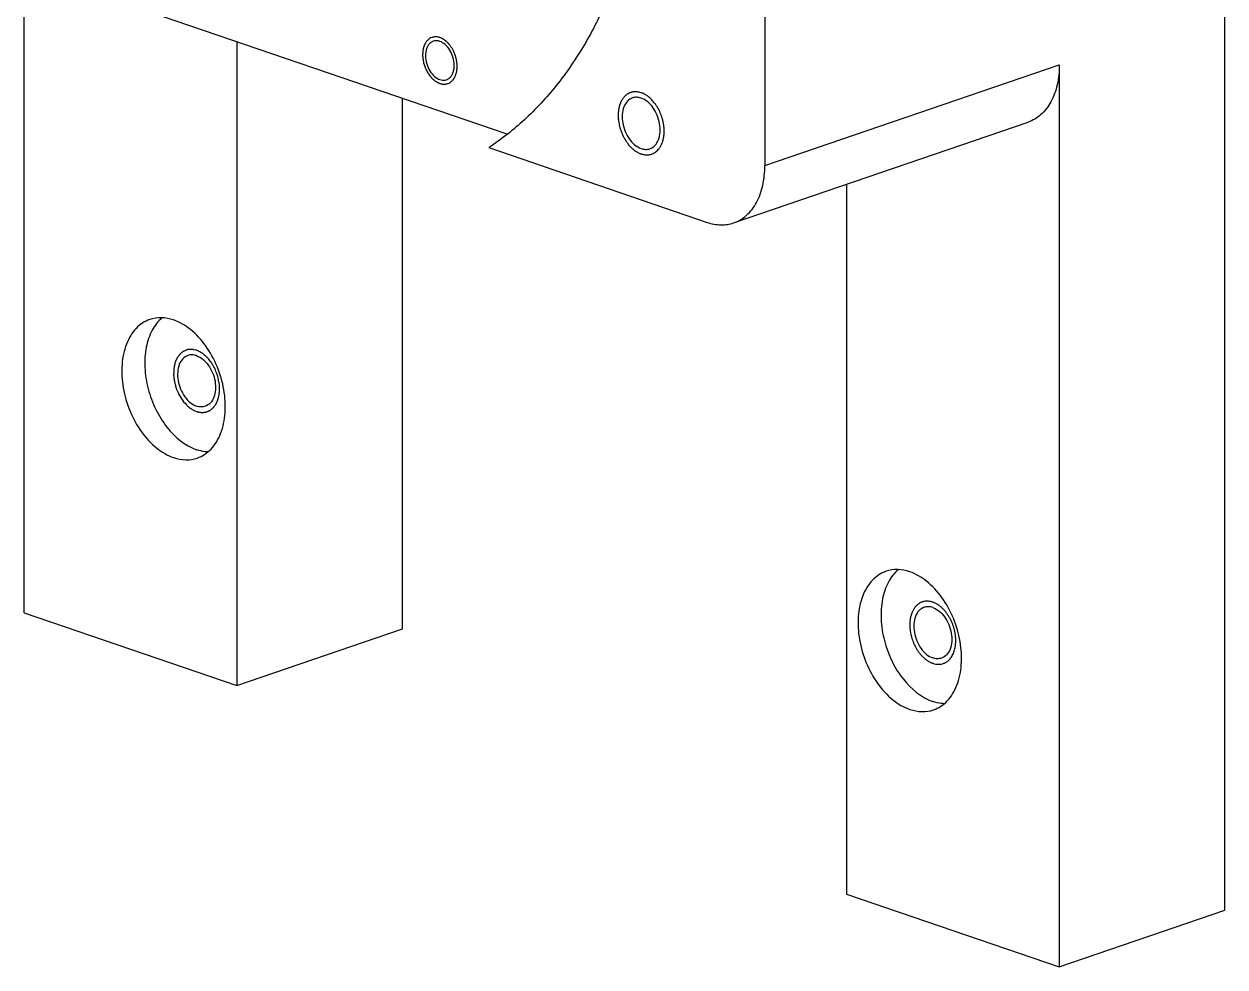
# Model space of a CAD drawing. Header units: millimetres. Extents: x 0 to 594, y 0 to 420.
# Drawn here: x 200.4 to 274.2, y 284.9 to 342.9 of the extents above; entities that cross this region are included whole.
import ezdxf

# ---------------------------------------------------------------- set-up
doc = ezdxf.new("R2010")
doc.units = ezdxf.units.MM
doc.header["$LTSCALE"] = 32.67
doc.layers.get('0').update_dxf_attribs({"linetype": 'CONTINUOUS'})
doc.layers.add('_AXIS', color=7, linetype='CONTINUOUS')
doc.layers.add('_ROUND', color=7, linetype='CONTINUOUS')

msp = doc.modelspace()

# ---------------------------------------------------------------- linework, layer by layer
at = {"color": 7, "linetype": 'CONTINUOUS'}
for p, q in [((274.2295, 288.4005), (274.2295, 353.7091)), ((213.489, 341.78), (213.489, 302.2098)), ((223.6713, 305.6924), (223.6713, 338.2974)), ((250.9657, 333.0197), (250.9657, 289.3921)), ((200.4075, 306.684), (213.489, 302.2098)), ((213.489, 302.2098), (223.6713, 305.6924)), ((250.9657, 289.3921), (264.0471, 284.9179)), ((264.0471, 284.9179), (274.2295, 288.4005))]:
    msp.add_line(p, q, dxfattribs=at)
at = {"layer": '_AXIS', "color": 7, "linetype": 'CONTINUOUS'}
msp.add_line((230.115, 336.0936), (201.0439, 346.0365), dxfattribs=at)
at = {"layer": '_AXIS', "color": 2, "linetype": 'CONTINUOUS'}
for p, q in [((225.0875, 341.7143), (225.0775, 341.6975)), ((226.8762, 339.5882), (226.8821, 339.5994)), ((226.8821, 339.5994), (226.888, 339.6107)), ((226.888, 339.6107), (226.8993, 339.6336)), ((225.877, 339.257), (225.8867, 339.2527)), ((226.8383, 339.524), (226.8438, 339.5327)), ((237.4197, 338.5071), (237.4024, 338.4929)), ((238.4339, 338.6131), (238.403, 338.6259)), ((237.3438, 335.7815), (237.3543, 335.764)), ((238.2537, 334.9236), (238.2846, 334.9109)), ((211.7936, 319.1034), (211.7998, 319.1068)), ((255.2155, 307.0743), (255.2089, 307.0666)), ((257.3291, 303.8535), (257.3407, 303.8673))]:
    msp.add_line(p, q, dxfattribs=at)
at = {"layer": '_AXIS', "color": 7, "linetype": 'CONTINUOUS'}
for points, knots in [([(228.9746, 387.8972), (230.5398, 385.8019), (233.3467, 381.2662), (236.4543, 373.8712), (238.4039, 366.0998), (239.0919, 358.352), (238.4807, 351.0246), (236.8615, 345.4394), (234.9172, 341.5781), (233.2096, 339.0811), (231.2413, 336.952), (229.7495, 335.7817), (228.9746, 335.2744)], [0, 0, 0, 0, 0.1358803, 0.2756598, 0.4152278, 0.5505003, 0.6779599, 0.7952393, 0.8499066, 0.9020142, 0.9518815, 1, 1, 1, 1]), ([(225.5647, 341.8122), (225.5114, 341.794), (225.4076, 341.7393), (225.2788, 341.6118), (225.1799, 341.4452), (225.0887, 341.1715), (225.0706, 340.7753), (225.1451, 340.4597), (225.204, 340.3041)], [0, 0, 0, 0, 0.0990222, 0.2028309, 0.3148909, 0.4368089, 0.7072922, 1, 1, 1, 1]), ([(226.7349, 340.9551), (226.68, 341.1003), (226.5399, 341.3669), (226.2495, 341.6776), (225.9549, 341.8276), (225.7227, 341.8495), (225.6147, 341.8294), (225.5647, 341.8122)], [0, 0, 0, 0, 0.2939785, 0.563021, 0.7952286, 0.8997683, 1, 1, 1, 1]), ([(226.3742, 339.447), (226.4274, 339.4652), (226.5313, 339.5199), (226.66, 339.6474), (226.759, 339.814), (226.8501, 340.0877), (226.8683, 340.4839), (226.7938, 340.7995), (226.7349, 340.9551)], [0, 0, 0, 0, 0.0990222, 0.2028309, 0.3148909, 0.4368089, 0.7072922, 1, 1, 1, 1]), ([(225.204, 340.3041), (225.2589, 340.1589), (225.399, 339.8923), (225.6893, 339.5816), (225.9839, 339.4316), (226.2161, 339.4097), (226.3241, 339.4298), (226.3742, 339.447)], [0, 0, 0, 0, 0.2939785, 0.563021, 0.7952286, 0.8997683, 1, 1, 1, 1]), ([(237.8101, 338.3297), (237.6934, 338.2899), (237.4668, 338.137), (237.2524, 337.7655), (237.1598, 337.2983), (237.1913, 336.7803), (237.3434, 336.261), (237.6629, 335.6735), (238.0521, 335.3177), (238.3438, 335.2179)], [0, 0, 0, 0, 0.097669, 0.2067453, 0.3316673, 0.4697835, 0.6140872, 0.7558611, 1, 1, 1, 1]), ([(238.3438, 338.3189), (238.2558, 338.349), (238.0756, 338.3848), (237.8928, 338.3579), (237.8101, 338.3297)], [0, 0, 0, 0, 0.5156476, 1, 1, 1, 1]), ([(238.8775, 335.2071), (238.9942, 335.2469), (239.2208, 335.3998), (239.4352, 335.7713), (239.5278, 336.2385), (239.4963, 336.7565), (239.3442, 337.2758), (239.0247, 337.8633), (238.6355, 338.2191), (238.3438, 338.3189)], [0, 0, 0, 0, 0.097669, 0.2067453, 0.3316673, 0.4697835, 0.6140872, 0.7558611, 1, 1, 1, 1]), ([(238.3438, 335.2179), (238.4318, 335.1878), (238.612, 335.152), (238.7948, 335.1788), (238.8775, 335.2071)], [0, 0, 0, 0, 0.5156476, 1, 1, 1, 1]), ([(208.9013, 324.8226), (208.6503, 324.6122), (208.2148, 324.0407), (207.866, 322.97), (207.7931, 321.734), (207.9989, 320.4343), (208.3885, 319.3811), (208.8213, 318.6022), (209.5045, 317.6298), (210.2998, 316.9538), (211.0141, 316.7095)], [0, 0, 0, 0, 0.1024158, 0.2183605, 0.3476576, 0.4860547, 0.6270862, 0.6964625, 0.7639056, 1, 1, 1, 1]), ([(209.5999, 324.6831), (209.3596, 324.7652), (208.8679, 324.8629), (208.3689, 324.7894), (208.1433, 324.7121)], [0, 0, 0, 0, 0.5157336, 1, 1, 1, 1]), ([(208.1433, 324.7121), (207.9856, 324.6582), (207.6778, 324.5069), (207.2766, 324.1673), (206.9429, 323.7255), (206.5879, 322.9955), (206.3704, 321.8977), (206.4577, 320.4857), (206.8695, 319.0722), (207.5656, 317.8011), (208.4748, 316.8007), (209.2227, 316.3548), (209.5999, 316.2258)], [0, 0, 0, 0, 0.0481919, 0.0979965, 0.150715, 0.2071565, 0.3315811, 0.4691416, 0.6128564, 0.7540463, 0.8847027, 1, 1, 1, 1]), ([(211.0566, 316.1967), (211.2142, 316.2507), (211.5221, 316.402), (211.9232, 316.7416), (212.2569, 317.1834), (212.6119, 317.9134), (212.8295, 319.0112), (212.7422, 320.4231), (212.3303, 321.8367), (211.6342, 323.1078), (210.725, 324.1082), (209.9771, 324.5541), (209.5999, 324.6831)], [0, 0, 0, 0, 0.0481919, 0.0979965, 0.150715, 0.2071565, 0.3315811, 0.4691416, 0.6128564, 0.7540463, 0.8847027, 1, 1, 1, 1]), ([(210.4805, 322.4994), (210.3637, 322.4596), (210.1372, 322.3067), (209.9227, 321.9352), (209.8301, 321.468), (209.8617, 320.9501), (210.0137, 320.4308), (210.3333, 319.8432), (210.7224, 319.4874), (211.0141, 319.3876)], [0, 0, 0, 0, 0.0976645, 0.2067395, 0.3316626, 0.4697808, 0.6140844, 0.7558608, 1, 1, 1, 1]), ([(211.0141, 322.4886), (210.9261, 322.5187), (210.746, 322.5545), (210.5632, 322.5277), (210.4805, 322.4994)], [0, 0, 0, 0, 0.5155637, 1, 1, 1, 1]), ([(211.0141, 322.4886), (211.3058, 322.3889), (211.695, 322.033), (212.0145, 321.4455), (212.1666, 320.9262), (212.1981, 320.4082), (212.1055, 319.941), (211.8911, 319.5696), (211.6645, 319.4167), (211.5478, 319.3768)], [0, 0, 0, 0, 0.2441392, 0.3859156, 0.5302192, 0.6683374, 0.7932605, 0.9023355, 1, 1, 1, 1]), ([(211.5478, 319.3768), (211.4651, 319.3486), (211.2823, 319.3218), (211.1021, 319.3575), (211.0141, 319.3876)], [0, 0, 0, 0, 0.4844363, 1, 1, 1, 1]), ([(211.7157, 316.5736), (211.6577, 316.576), (211.4197, 316.5954), (211.185, 316.6511), (211.0141, 316.7095)], [0, 0, 0, 0, 0.2432551, 1, 1, 1, 1]), ([(209.5999, 316.2258), (209.8402, 316.1436), (210.332, 316.046), (210.8309, 316.1195), (211.0566, 316.1967)], [0, 0, 0, 0, 0.5157336, 1, 1, 1, 1]), ([(254.1561, 309.3446), (253.9051, 309.1342), (253.4696, 308.5627), (253.1208, 307.492), (253.0479, 306.256), (253.2537, 304.9562), (253.6433, 303.903), (254.0761, 303.1242), (254.7594, 302.1518), (255.5546, 301.4758), (256.269, 301.2314)], [0, 0, 0, 0, 0.1024158, 0.2183605, 0.3476576, 0.4860547, 0.6270862, 0.6964625, 0.7639056, 1, 1, 1, 1]), ([(254.8547, 309.205), (254.6144, 309.2872), (254.1227, 309.3848), (253.6237, 309.3113), (253.3981, 309.2341)], [0, 0, 0, 0, 0.5157336, 1, 1, 1, 1]), ([(253.3981, 309.2341), (253.2405, 309.1801), (252.9326, 309.0289), (252.5314, 308.6892), (252.1978, 308.2474), (251.8428, 307.5174), (251.6252, 306.4196), (251.7125, 305.0077), (252.1244, 303.5941), (252.8204, 302.323), (253.7297, 301.3226), (254.4776, 300.8768), (254.8547, 300.7478)], [0, 0, 0, 0, 0.0481919, 0.0979965, 0.150715, 0.2071565, 0.3315811, 0.4691416, 0.6128564, 0.7540463, 0.8847027, 1, 1, 1, 1]), ([(256.3114, 300.7187), (256.469, 300.7727), (256.7769, 300.9239), (257.1781, 301.2635), (257.5117, 301.7053), (257.8667, 302.4353), (258.0843, 303.5331), (257.997, 304.9451), (257.5851, 306.3586), (256.8891, 307.6297), (255.9798, 308.6301), (255.2319, 309.076), (254.8547, 309.205)], [0, 0, 0, 0, 0.0481919, 0.0979965, 0.150715, 0.2071565, 0.3315811, 0.4691416, 0.6128564, 0.7540463, 0.8847027, 1, 1, 1, 1]), ([(255.7353, 307.0214), (255.6186, 306.9815), (255.392, 306.8286), (255.1775, 306.4572), (255.0849, 305.9899), (255.1165, 305.472), (255.2685, 304.9527), (255.5881, 304.3652), (255.9773, 304.0093), (256.269, 303.9096)], [0, 0, 0, 0, 0.0976645, 0.2067395, 0.3316626, 0.4697808, 0.6140844, 0.7558608, 1, 1, 1, 1]), ([(256.269, 307.0106), (256.1809, 307.0407), (256.0008, 307.0764), (255.818, 307.0496), (255.7353, 307.0214)], [0, 0, 0, 0, 0.5155637, 1, 1, 1, 1]), ([(256.269, 307.0106), (256.5606, 306.9108), (256.9498, 306.555), (257.2694, 305.9674), (257.4214, 305.4481), (257.453, 304.9302), (257.3604, 304.463), (257.1459, 304.0915), (256.9193, 303.9386), (256.8026, 303.8988)], [0, 0, 0, 0, 0.2441392, 0.3859156, 0.5302192, 0.6683374, 0.7932605, 0.9023355, 1, 1, 1, 1]), ([(256.8026, 303.8988), (256.7199, 303.8705), (256.5371, 303.8437), (256.357, 303.8795), (256.269, 303.9096)], [0, 0, 0, 0, 0.4844363, 1, 1, 1, 1]), ([(256.9706, 301.0956), (256.9125, 301.098), (256.6745, 301.1173), (256.4399, 301.173), (256.269, 301.2314)], [0, 0, 0, 0, 0.2432551, 1, 1, 1, 1]), ([(254.8547, 300.7478), (255.0951, 300.6656), (255.5868, 300.568), (256.0858, 300.6414), (256.3114, 300.7187)], [0, 0, 0, 0, 0.5157336, 1, 1, 1, 1])]:
    msp.add_open_spline(points, degree=3, knots=knots, dxfattribs=at)
at = {"layer": '_AXIS', "color": 2, "linetype": 'CONTINUOUS'}
for points in [[(225.1569, 341.8135), (225.1474, 341.8016), (225.1393, 341.791), (225.128, 341.7755)], [(225.2194, 341.8828), (225.1986, 341.8619), (225.181, 341.8427), (225.1569, 341.8135)], [(225.2701, 341.9285), (225.2535, 341.9146), (225.2392, 341.902), (225.2194, 341.8828)], [(225.5423, 342.0659), (225.4953, 342.0526), (225.399, 342.0216), (225.3142, 341.9621), (225.2701, 341.9285)], [(225.6067, 342.0782), (225.5858, 342.0751), (225.5677, 342.0718), (225.5423, 342.0659)], [(225.8867, 342.0631), (225.8425, 342.0724), (225.7466, 342.0898), (225.6544, 342.0833), (225.6067, 342.0782)], [(226.0619, 342.0022), (226.036, 342.0136), (225.9768, 342.0388), (225.9176, 342.0552), (225.8867, 342.0631)], [(226.1536, 341.9547), (226.15, 341.9568), (226.1335, 341.9661), (226.1244, 341.971), (226.1148, 341.9761)], [(226.2439, 341.8972), (226.2296, 341.9071), (226.2009, 341.9266), (226.1718, 341.944), (226.1536, 341.9547)], [(226.3177, 341.8419), (226.2966, 341.8586), (226.2713, 341.8778), (226.2439, 341.8972)], [(226.3753, 341.793), (226.3685, 341.7991), (226.3461, 341.8187), (226.3305, 341.8315), (226.3177, 341.8419)], [(225.128, 341.7755), (225.1145, 341.7566), (225.1031, 341.7395), (225.0875, 341.7143)], [(226.4592, 341.7124), (226.446, 341.7258), (226.4195, 341.7526), (226.3924, 341.7776), (226.3753, 341.793)], [(226.6512, 341.4762), (226.6341, 341.5009), (226.6189, 341.5222), (226.5966, 341.5518)], [(226.7356, 341.3423), (226.7227, 341.3643), (226.698, 341.4061), (226.666, 341.4543), (226.6512, 341.4762)], [(226.7819, 341.2577), (226.7676, 341.2852), (226.7547, 341.3089), (226.7356, 341.3423)], [(224.909, 341.023), (224.9087, 340.9936), (224.9087, 340.9678), (224.9098, 340.9305)], [(224.9895, 340.4253), (224.9953, 340.4052), (225.007, 340.3651), (225.0202, 340.3253), (225.0286, 340.3005)], [(226.9661, 340.7708), (226.961, 340.791), (226.9564, 340.8087), (226.9494, 340.8339)], [(227.0238, 340.4224), (227.0213, 340.4526), (227.0186, 340.4791), (227.014, 340.5171)], [(227.0291, 340.3287), (227.028, 340.3585), (227.0266, 340.3848), (227.0238, 340.4224)], [(227.0298, 340.2362), (227.0302, 340.2656), (227.0301, 340.2914), (227.0291, 340.3287)], [(225.0286, 340.3005), (225.0355, 340.2807), (225.0417, 340.2635), (225.0509, 340.239)], [(226.8993, 339.6336), (226.9081, 339.6523), (226.9271, 339.6937), (226.9432, 339.7379), (226.952, 339.7627)], [(226.952, 339.7627), (226.9561, 339.775), (226.967, 339.8079), (226.9763, 339.8421), (226.981, 339.8598)], [(226.981, 339.8598), (226.9876, 339.8857), (226.9929, 339.9087), (226.9997, 339.9422)], [(225.7852, 339.3045), (225.7999, 339.2962), (225.8291, 339.2799), (225.8586, 339.2657), (225.877, 339.257)], [(226.1148, 339.1836), (226.1295, 339.1814), (226.1556, 339.1781), (226.1764, 339.1764)], [(226.1764, 339.1764), (226.1981, 339.1748), (226.2171, 339.1741), (226.2439, 339.1742)], [(226.7819, 339.4457), (226.7843, 339.4486), (226.7949, 339.462), (226.8007, 339.4698), (226.8066, 339.4778)], [(226.8438, 339.5327), (226.848, 339.5394), (226.8551, 339.551), (226.8613, 339.5617)], [(237.1191, 338.127), (237.1044, 338.0978), (237.0904, 338.0679), (237.0771, 338.0373)], [(237.2173, 338.2899), (237.182, 338.2388), (237.1492, 338.1844), (237.1191, 338.127)], [(237.2928, 338.3854), (237.283, 338.3741), (237.2569, 338.3436), (237.2324, 338.3107), (237.2173, 338.2899)], [(237.4024, 338.4929), (237.3841, 338.4771), (237.3495, 338.4467), (237.3106, 338.4051), (237.2928, 338.3854)], [(237.5125, 338.5732), (237.5006, 338.5656), (237.4689, 338.5451), (237.4385, 338.5219), (237.4197, 338.5071)], [(237.6112, 338.6265), (237.5986, 338.6206), (237.565, 338.6044), (237.5326, 338.5853), (237.5125, 338.5732)], [(237.6625, 338.6483), (237.6582, 338.6466), (237.6409, 338.6398), (237.6239, 338.6323), (237.6112, 338.6265)], [(237.7686, 338.682), (237.7551, 338.6785), (237.7192, 338.669), (237.6842, 338.6564), (237.6625, 338.6483)], [(237.8787, 338.7023), (237.8648, 338.7005), (237.8276, 338.6954), (237.7912, 338.6874), (237.7686, 338.682)], [(238.3438, 338.6478), (238.2698, 338.6705), (238.1114, 338.7136), (237.9587, 338.7085), (237.8787, 338.7023)], [(238.403, 338.6259), (238.3981, 338.6278), (238.3784, 338.6356), (238.3586, 338.6426), (238.3438, 338.6478)], [(238.521, 338.5723), (238.5112, 338.5773), (238.4818, 338.592), (238.4523, 338.6051), (238.4339, 338.6131)], [(238.6667, 338.4877), (238.6186, 338.5186), (238.57, 338.5468), (238.521, 338.5723)], [(238.7526, 338.4278), (238.7242, 338.4487), (238.6955, 338.4686), (238.6667, 338.4877)], [(239.1988, 337.9729), (239.1346, 338.056), (238.9948, 338.2291), (238.8368, 338.3613), (238.7526, 338.4278)], [(236.9324, 337.3691), (236.9321, 337.3627), (236.9309, 337.3369), (236.9303, 337.3109), (236.9299, 337.2913)], [(236.9448, 337.5214), (236.9427, 337.5027), (236.9373, 337.4525), (236.9341, 337.4012), (236.9324, 337.3691)], [(236.967, 337.6685), (236.9636, 337.6504), (236.955, 337.6021), (236.9486, 337.5525), (236.9448, 337.5214)], [(236.9817, 337.7397), (236.9804, 337.7338), (236.9751, 337.7103), (236.9704, 337.6864), (236.967, 337.6685)], [(237.0519, 337.9747), (237.0401, 337.9426), (237.0133, 337.867), (236.9928, 337.7862), (236.9817, 337.7397)], [(237.0771, 338.0373), (237.0749, 338.0321), (237.0662, 338.0116), (237.0579, 337.9905), (237.0519, 337.9747)], [(239.2901, 337.8414), (239.279, 337.8583), (239.2494, 337.9031), (239.2184, 337.9462), (239.1988, 337.9729)], [(239.6587, 337.0105), (239.6509, 337.0373), (239.6362, 337.0901), (239.6092, 337.1739), (239.5801, 337.2577), (239.5523, 337.3331), (239.5162, 337.418), (239.482, 337.4941), (239.4456, 337.5699), (239.4175, 337.6234), (239.4039, 337.6498)], [(236.9299, 337.2913), (236.9297, 337.2717), (236.9292, 337.2194), (236.931, 337.1663), (236.9321, 337.1388)], [(236.9321, 337.1388), (236.9327, 337.1255), (236.9341, 337.0989), (236.9359, 337.0721), (236.9373, 337.053)], [(236.9373, 337.053), (236.9414, 337.006), (236.9516, 336.8983), (236.9704, 336.7898), (236.9817, 336.7289)], [(236.9817, 336.7289), (236.9857, 336.7085), (236.9968, 336.6544), (237.0099, 336.6004), (237.0183, 336.5666)], [(239.6793, 336.9297), (239.6777, 336.9364), (239.6712, 336.9634), (239.6641, 336.9903), (239.6587, 337.0105)], [(239.733, 336.6454), (239.7271, 336.686), (239.7127, 336.7808), (239.6918, 336.8756), (239.6793, 336.9297)], [(239.7428, 336.5644), (239.7421, 336.5712), (239.7392, 336.5981), (239.7357, 336.6252), (239.733, 336.6454)], [(237.0183, 336.5666), (237.0235, 336.5464), (237.0377, 336.4926), (237.0539, 336.4392), (237.0642, 336.4058)], [(237.0642, 336.4058), (237.0793, 336.3594), (237.1147, 336.2533), (237.1577, 336.1505), (237.1825, 336.093)], [(237.1825, 336.093), (237.1853, 336.0866), (237.1967, 336.0613), (237.2084, 336.0362), (237.2173, 336.0174)], [(237.2173, 336.0174), (237.2475, 335.9552), (237.2794, 335.8941), (237.3129, 335.8345)], [(239.7503, 336.0909), (239.7513, 336.1036), (239.7532, 336.1291), (239.7546, 336.1548), (239.7555, 336.1732)], [(239.7555, 336.1732), (239.7558, 336.1796), (239.7569, 336.2055), (239.7574, 336.2315), (239.7577, 336.2455)], [(239.7577, 336.2455), (239.7582, 336.2846), (239.7579, 336.3241), (239.7568, 336.3638)], [(237.3129, 335.8345), (237.3137, 335.833), (237.3149, 335.8308), (237.3196, 335.8227), (237.3246, 335.814), (237.3255, 335.8125), (237.3324, 335.8008), (237.3351, 335.7962), (237.3381, 335.7911), (237.3421, 335.7844), (237.3438, 335.7815)], [(237.3543, 335.764), (237.3756, 335.7294), (237.3974, 335.6953), (237.4197, 335.6618)], [(237.4197, 335.6618), (237.4574, 335.6065), (237.4964, 335.5529), (237.5367, 335.5012)], [(237.5367, 335.5012), (237.5611, 335.4705), (237.5859, 335.4406), (237.6112, 335.4114)], [(237.6112, 335.4114), (237.6367, 335.3826), (237.6966, 335.3162), (237.7596, 335.2567), (237.7958, 335.2233)], [(237.7958, 335.2233), (237.8003, 335.2192), (237.8186, 335.2029), (237.837, 335.1872), (237.8508, 335.1755)], [(237.8508, 335.1755), (237.8927, 335.1414), (237.9771, 335.0749), (238.0643, 335.0217), (238.108, 334.996)], [(239.3948, 335.1514), (239.4339, 335.197), (239.4708, 335.2462), (239.5051, 335.2986)], [(239.5051, 335.2986), (239.5379, 335.353), (239.6015, 335.4645), (239.6475, 335.5942), (239.6693, 335.6599)], [(239.6693, 335.6599), (239.671, 335.6655), (239.6778, 335.6878), (239.6841, 335.7105), (239.6888, 335.7276)], [(239.6888, 335.7276), (239.6933, 335.7448), (239.7051, 335.7909), (239.7148, 335.8385), (239.7206, 335.8683)], [(238.108, 334.996), (238.1274, 334.9851), (238.1762, 334.9584), (238.2255, 334.9361), (238.2537, 334.9236)], [(238.2846, 334.9109), (238.2895, 334.909), (238.3092, 334.9012), (238.329, 334.8942), (238.3438, 334.889)], [(238.3438, 334.889), (238.3487, 334.8873), (238.3685, 334.8807), (238.3882, 334.8747), (238.403, 334.8704)], [(238.403, 334.8704), (238.4178, 334.8663), (238.4573, 334.8555), (238.4965, 334.8478), (238.521, 334.8432)], [(238.521, 334.8432), (238.5504, 334.8385), (238.6188, 334.8285), (238.6859, 334.8278), (238.7241, 334.8282)], [(238.7241, 334.8282), (238.7289, 334.8283), (238.7479, 334.829), (238.7667, 334.8304), (238.7808, 334.8315)], [(238.7808, 334.8315), (238.8089, 334.8343), (238.8368, 334.8381), (238.8644, 334.8429)], [(238.8644, 334.8429), (238.869, 334.8438), (238.8873, 334.8473), (238.9055, 334.8515), (238.919, 334.8548)], [(238.919, 334.8548), (238.9325, 334.8582), (238.9684, 334.8678), (239.0034, 334.8803), (239.0251, 334.8885)], [(239.0251, 334.8885), (239.0682, 334.9058), (239.1101, 334.9261), (239.1509, 334.9491)], [(239.1509, 334.9491), (239.155, 334.9515), (239.1711, 334.961), (239.187, 334.9712), (239.1988, 334.979)], [(239.1988, 334.979), (239.2028, 334.9816), (239.2184, 334.9922), (239.2338, 335.0034), (239.2453, 335.012)], [(239.2453, 335.012), (239.2491, 335.0149), (239.2642, 335.0265), (239.279, 335.0388), (239.2901, 335.0481)], [(239.2901, 335.0481), (239.3265, 335.08), (239.3614, 335.1144), (239.3948, 335.1514)], [(211.1042, 322.7829), (211.0747, 322.7953), (211.0464, 322.8062), (211.0141, 322.8175)], [(209.8181, 320.3443), (209.8914, 320.1793), (210.0474, 319.8542), (210.2741, 319.5896), (210.3886, 319.4665)], [(210.6018, 319.2814), (210.6684, 319.234), (210.8029, 319.143), (210.9413, 319.0861), (211.0141, 319.0587)], [(211.7228, 319.0694), (211.7314, 319.0731), (211.7569, 319.0843), (211.7818, 319.0972), (211.7936, 319.1034)], [(255.6435, 307.3596), (255.5909, 307.3413), (255.478, 307.2978), (255.378, 307.2243), (255.3276, 307.1845)], [(256.269, 307.3394), (256.1802, 307.3661), (256.0019, 307.4121), (255.8319, 307.3969), (255.7449, 307.3849)], [(256.3836, 307.294), (256.3688, 307.3006), (256.3294, 307.3178), (256.2899, 307.3321), (256.269, 307.3394)], [(257.461, 306.0635), (257.4503, 306.0892), (257.4231, 306.1533), (257.3932, 306.2157), (257.3784, 306.2461)], [(256.1543, 303.6261), (256.1691, 303.6195), (256.2085, 303.6023), (256.248, 303.5881), (256.269, 303.5807)], [(256.269, 303.5807), (256.3873, 303.5468), (256.6256, 303.4923), (256.8442, 303.5464), (256.9535, 303.5814)], [(257.0485, 303.6254), (257.0972, 303.6534), (257.1975, 303.7155), (257.2837, 303.8039), (257.3291, 303.8535)], [(257.3407, 303.8673), (257.3471, 303.8751), (257.3663, 303.8986), (257.3845, 303.9234), (257.3932, 303.9354)]]:
    msp.add_open_spline(points, degree=3, dxfattribs=at)
for points, knots in [([(226.1148, 341.9761), (226.1112, 341.978), (226.1058, 341.9808), (226.098, 341.9848), (226.0852, 341.9912), (226.08, 341.9937), (226.0681, 341.9992), (226.0619, 342.0022)], [0, 0, 0, 0, 0.25, 0.375, 0.5, 0.75, 1, 1, 1, 1]), ([(224.9868, 341.4964), (224.9759, 341.461), (224.9596, 341.4079), (224.9425, 341.3327), (224.9262, 341.2498), (224.9152, 341.1553), (224.9109, 341.0675), (224.909, 341.023)], [0, 0, 0, 0, 0.25, 0.375, 0.5, 0.75, 1, 1, 1, 1]), ([(225.0627, 341.671), (225.0561, 341.6584), (225.0459, 341.6388), (225.0317, 341.6091), (225.0205, 341.5845), (225.0032, 341.5423), (224.9923, 341.5119), (224.9868, 341.4964)], [0, 0, 0, 0, 0.25, 0.375, 0.5, 0.75, 1, 1, 1, 1]), ([(225.0775, 341.6975), (225.0765, 341.6957), (225.0741, 341.6916), (225.0731, 341.6898), (225.0683, 341.6812), (225.0662, 341.6775), (225.0642, 341.6737), (225.0627, 341.671)], [0, 0, 0, 0, 0.25, 0.5, 0.625, 0.75, 1, 1, 1, 1]), ([(226.5966, 341.5518), (226.5861, 341.5654), (226.5643, 341.5933), (226.5396, 341.6236), (226.5127, 341.6543), (226.4903, 341.6795), (226.4718, 341.699), (226.4592, 341.7124)], [0, 0, 0, 0, 0.25, 0.5, 0.625, 0.75, 1, 1, 1, 1]), ([(226.888, 341.0202), (226.8804, 341.0397), (226.8647, 341.0796), (226.846, 341.1242), (226.8255, 341.169), (226.8078, 341.2067), (226.7924, 341.237), (226.7819, 341.2577)], [0, 0, 0, 0, 0.25, 0.5, 0.625, 0.75, 1, 1, 1, 1]), ([(224.9098, 340.9305), (224.9108, 340.9105), (224.9125, 340.8714), (224.9178, 340.8078), (224.9247, 340.7438), (224.9352, 340.6649), (224.9566, 340.5532), (224.9783, 340.4683), (224.9895, 340.4253)], [0, 0, 0, 0, 0.125, 0.25, 0.375, 0.5, 0.75, 1, 1, 1, 1]), ([(226.9494, 340.8339), (226.945, 340.8489), (226.9359, 340.88), (226.9254, 340.9139), (226.9129, 340.9509), (226.9025, 340.9809), (226.8939, 341.0042), (226.888, 341.0202)], [0, 0, 0, 0, 0.25, 0.5, 0.625, 0.75, 1, 1, 1, 1]), ([(227.014, 340.5171), (227.0112, 340.5374), (227.0053, 340.579), (226.9976, 340.626), (226.988, 340.6741), (226.9795, 340.7148), (226.9716, 340.748), (226.9661, 340.7708)], [0, 0, 0, 0, 0.25, 0.5, 0.625, 0.75, 1, 1, 1, 1]), ([(225.0509, 340.239), (225.0585, 340.2195), (225.0742, 340.1796), (225.0929, 340.135), (225.1134, 340.0902), (225.1311, 340.0525), (225.1464, 340.0222), (225.1569, 340.0015)], [0, 0, 0, 0, 0.25, 0.5, 0.625, 0.75, 1, 1, 1, 1]), ([(225.1569, 340.0015), (225.1593, 339.9969), (225.1646, 339.9867), (225.1808, 339.9566), (225.1887, 339.9425), (225.1979, 339.9262)], [0, 0, 0, 0, 0.25, 0.5, 1, 1, 1, 1]), ([(225.1979, 339.9262), (225.218, 339.8938), (225.2567, 339.8283), (225.3123, 339.7508), (225.3576, 339.6874), (225.3927, 339.6451), (225.4286, 339.6047), (225.4629, 339.5624), (225.503, 339.5259), (225.5415, 339.4875), (225.5806, 339.4511), (225.6329, 339.4102), (225.6995, 339.3581), (225.757, 339.3229), (225.7852, 339.3045)], [0, 0, 0, 0, 0.125, 0.25, 0.3125, 0.375, 0.4375, 0.5, 0.5625, 0.625, 0.6875, 0.75, 0.875, 1, 1, 1, 1]), ([(226.8613, 339.5617), (226.8623, 339.5634), (226.8647, 339.5676), (226.8658, 339.5694), (226.8706, 339.578), (226.8727, 339.5817), (226.8747, 339.5854), (226.8762, 339.5882)], [0, 0, 0, 0, 0.25, 0.5, 0.625, 0.75, 1, 1, 1, 1]), ([(226.9997, 339.9422), (227.0038, 339.9648), (227.0099, 339.9986), (227.0163, 340.0453), (227.0213, 340.086), (227.0241, 340.1193), (227.0278, 340.1718), (227.0291, 340.2106), (227.0298, 340.2362)], [0, 0, 0, 0, 0.25, 0.375, 0.5, 0.625, 0.75, 1, 1, 1, 1]), ([(225.8867, 339.2527), (225.8885, 339.2518), (225.892, 339.2503), (225.8993, 339.2471), (225.9013, 339.2463), (225.9134, 339.2412), (225.9197, 339.2386), (225.9232, 339.2372)], [0, 0, 0, 0, 0.25, 0.375, 0.5, 0.75, 1, 1, 1, 1]), ([(225.9232, 339.2372), (225.938, 339.2316), (225.9609, 339.2229), (225.9942, 339.212), (226.022, 339.2035), (226.0664, 339.1924), (226.0985, 339.1866), (226.1148, 339.1836)], [0, 0, 0, 0, 0.25, 0.375, 0.5, 0.75, 1, 1, 1, 1]), ([(226.2439, 339.1742), (226.2695, 339.1764), (226.321, 339.179), (226.4203, 339.199), (226.5407, 339.2381), (226.6464, 339.3123), (226.7258, 339.3821), (226.763, 339.4252), (226.7819, 339.4457)], [0, 0, 0, 0, 0.125, 0.25, 0.5, 0.75, 0.875, 1, 1, 1, 1]), ([(226.8066, 339.4778), (226.8089, 339.4809), (226.8122, 339.4855), (226.8169, 339.4922), (226.8247, 339.5033), (226.8277, 339.5079), (226.8346, 339.5184), (226.8383, 339.524)], [0, 0, 0, 0, 0.25, 0.375, 0.5, 0.75, 1, 1, 1, 1]), ([(239.4039, 337.6498), (239.3956, 337.6648), (239.3834, 337.6871), (239.3661, 337.7173), (239.3491, 337.7466), (239.3376, 337.7656), (239.3166, 337.8), (239.3006, 337.825), (239.2901, 337.8414)], [0, 0, 0, 0, 0.25, 0.375, 0.5, 0.625, 0.75, 1, 1, 1, 1]), ([(239.7206, 335.8683), (239.7212, 335.8713), (239.7222, 335.8765), (239.7245, 335.8893), (239.7268, 335.9027), (239.7279, 335.9091), (239.7304, 335.9247), (239.7332, 335.9424), (239.7352, 335.9565), (239.7365, 335.9657)], [0, 0, 0, 0, 0.125, 0.25, 0.375, 0.5, 0.625, 0.75, 1, 1, 1, 1]), ([(239.7365, 335.9657), (239.7378, 335.975), (239.7396, 335.9886), (239.742, 336.008), (239.7434, 336.02), (239.7457, 336.0416), (239.7472, 336.056), (239.7486, 336.071), (239.7497, 336.0846), (239.7503, 336.0909)], [0, 0, 0, 0, 0.25, 0.375, 0.5, 0.625, 0.75, 0.875, 1, 1, 1, 1]), ([(239.7538, 336.4303), (239.7532, 336.4403), (239.7523, 336.4551), (239.7509, 336.4759), (239.7499, 336.4888), (239.7479, 336.5119), (239.7466, 336.5273), (239.745, 336.5433), (239.7435, 336.5577), (239.7428, 336.5644)], [0, 0, 0, 0, 0.25, 0.375, 0.5, 0.625, 0.75, 0.875, 1, 1, 1, 1]), ([(239.7568, 336.3638), (239.7567, 336.3655), (239.7566, 336.3679), (239.7563, 336.377), (239.756, 336.3867), (239.7559, 336.3887), (239.7554, 336.4008), (239.7548, 336.4134), (239.7542, 336.4236), (239.7538, 336.4303)], [0, 0, 0, 0, 0.125, 0.25, 0.375, 0.5, 0.625, 0.75, 1, 1, 1, 1]), ([(211.0141, 322.8175), (210.9549, 322.8298), (210.8808, 322.8457), (210.792, 322.863), (210.7325, 322.8783), (210.6605, 322.8705), (210.5882, 322.8656), (210.5305, 322.861), (210.4871, 322.8577), (210.4438, 322.8545), (210.3922, 322.8289), (210.3253, 322.8049), (210.2603, 322.7757), (210.2057, 322.7584), (210.1716, 322.7303), (210.1373, 322.7023), (210.0916, 322.6651), (210.0349, 322.6179), (209.9766, 322.5732), (209.9417, 322.5189), (209.9048, 322.4678), (209.8681, 322.4163), (209.8325, 322.3635), (209.8022, 322.3281), (209.7856, 322.2768), (209.7588, 322.2139), (209.7331, 322.1497), (209.7077, 322.0855), (209.6797, 322.0233), (209.6636, 321.9302), (209.6419, 321.8204), (209.6244, 321.7285), (209.6101, 321.6552), (209.6114, 321.5737), (209.6072, 321.4748), (209.6069, 321.3745), (209.6021, 321.2951), (209.6126, 321.2136), (209.6253, 321.1118), (209.6414, 320.9895), (209.6526, 320.888), (209.6776, 320.8041), (209.7109, 320.679), (209.7398, 320.5746), (209.7626, 320.4911)], [0, 0, 0, 0, 0.0625, 0.078125, 0.09375, 0.125, 0.15625, 0.171875, 0.1875, 0.203125, 0.21875, 0.25, 0.28125, 0.296875, 0.3125, 0.328125, 0.34375, 0.375, 0.40625, 0.421875, 0.4375, 0.46875, 0.484375, 0.5, 0.515625, 0.53125, 0.5625, 0.578125, 0.59375, 0.625, 0.65625, 0.6875, 0.703125, 0.71875, 0.75, 0.78125, 0.796875, 0.8125, 0.84375, 0.875, 0.90625, 0.921875, 0.9375, 1, 1, 1, 1]), ([(212.404, 320.8101), (212.3927, 320.8633), (212.3702, 320.9697), (212.3414, 321.1025), (212.3225, 321.1958), (212.3097, 321.2487), (212.2788, 321.3253), (212.2379, 321.4416), (212.1928, 321.5562), (212.1661, 321.6344), (212.1414, 321.6824), (212.095, 321.7644), (212.0432, 321.8587), (211.9979, 321.9415), (211.9713, 321.9881), (211.9533, 322.0252), (211.9281, 322.0539), (211.8969, 322.095), (211.8411, 322.1658), (211.7777, 322.2466), (211.7227, 322.3187), (211.6902, 322.3576), (211.6354, 322.4034), (211.5734, 322.461), (211.5018, 322.5253), (211.4568, 322.5645), (211.4215, 322.5986), (211.3835, 322.6227), (211.3158, 322.6603), (211.2198, 322.7165), (211.1427, 322.7607), (211.1042, 322.7829)], [0, 0, 0, 0, 0.0625, 0.125, 0.15625, 0.171875, 0.1875, 0.25, 0.3125, 0.328125, 0.34375, 0.375, 0.4375, 0.46875, 0.484375, 0.5, 0.515625, 0.53125, 0.5625, 0.625, 0.65625, 0.671875, 0.6875, 0.75, 0.78125, 0.8125, 0.828125, 0.84375, 0.875, 0.9375, 1, 1, 1, 1]), ([(209.7626, 320.4911), (209.766, 320.4812), (209.7735, 320.46), (209.7944, 320.4034), (209.8064, 320.3734), (209.8181, 320.3443)], [0, 0, 0, 0, 0.25, 0.5, 1, 1, 1, 1]), ([(211.8897, 319.1628), (211.9113, 319.1822), (211.9547, 319.2208), (212.008, 319.2705), (212.0527, 319.3072), (212.0901, 319.3551), (212.134, 319.4193), (212.1799, 319.4808), (212.2141, 319.533), (212.24, 319.5952), (212.2686, 319.6542), (212.2952, 319.7153), (212.3184, 319.7581), (212.3297, 319.8117), (212.3491, 319.8793), (212.3663, 319.9487), (212.3867, 320.0155), (212.3975, 320.0902), (212.4074, 320.1866), (212.4197, 320.2814), (212.4265, 320.3585), (212.4217, 320.4793), (212.4216, 320.5787), (212.4202, 320.6586)], [0, 0, 0, 0, 0.0625, 0.125, 0.15625, 0.1875, 0.25, 0.3125, 0.34375, 0.375, 0.4375, 0.46875, 0.5, 0.53125, 0.5625, 0.625, 0.65625, 0.6875, 0.75, 0.8125, 0.84375, 0.875, 1, 1, 1, 1]), ([(212.4202, 320.6586), (212.4194, 320.6686), (212.4176, 320.6903), (212.4119, 320.7484), (212.4079, 320.7797), (212.404, 320.8101)], [0, 0, 0, 0, 0.25, 0.5, 1, 1, 1, 1]), ([(210.3886, 319.4665), (210.4042, 319.4513), (210.4364, 319.4199), (210.512, 319.3512), (210.5619, 319.3121), (210.6018, 319.2814)], [0, 0, 0, 0, 0.25, 0.5, 1, 1, 1, 1]), ([(211.0141, 319.0587), (211.0449, 319.05), (211.0912, 319.0364), (211.1527, 319.0202), (211.1985, 319.014), (211.2445, 319.0049), (211.2899, 319.0015), (211.3349, 319.0002), (211.3805, 318.996), (211.4242, 319.0015), (211.4685, 319.004), (211.5123, 319.0087), (211.5547, 319.019), (211.5977, 319.0264), (211.6535, 319.0445), (211.6951, 319.0596), (211.7228, 319.0694)], [0, 0, 0, 0, 0.125, 0.1875, 0.25, 0.3125, 0.375, 0.4375, 0.5, 0.5625, 0.625, 0.6875, 0.75, 0.8125, 0.875, 1, 1, 1, 1]), ([(211.7998, 319.1068), (211.806, 319.1102), (211.8191, 319.1175), (211.854, 319.1383), (211.8721, 319.1507), (211.8897, 319.1628)], [0, 0, 0, 0, 0.25, 0.5, 1, 1, 1, 1]), ([(255.3276, 307.1845), (255.3184, 307.1766), (255.3049, 307.1649), (255.2866, 307.1479), (255.2637, 307.1261), (255.2457, 307.1075), (255.2256, 307.0855), (255.2155, 307.0743)], [0, 0, 0, 0, 0.25, 0.375, 0.5, 0.75, 1, 1, 1, 1]), ([(255.7449, 307.3849), (255.738, 307.3835), (255.7233, 307.3806), (255.6841, 307.3717), (255.6635, 307.3656), (255.6435, 307.3596)], [0, 0, 0, 0, 0.25, 0.5, 1, 1, 1, 1]), ([(257.3784, 306.2461), (257.3461, 306.3044), (257.2982, 306.3926), (257.2319, 306.5077), (257.1749, 306.5862), (257.1212, 306.6689), (257.0613, 306.7428), (256.9995, 306.8133), (256.9402, 306.889), (256.8728, 306.9472), (256.8077, 307.0108), (256.7412, 307.0704), (256.6712, 307.1188), (256.6141, 307.1626), (256.5674, 307.1951), (256.4932, 307.233), (256.4325, 307.2674), (256.3836, 307.294)], [0, 0, 0, 0, 0.125, 0.1875, 0.25, 0.3125, 0.375, 0.4375, 0.5, 0.5625, 0.625, 0.6875, 0.75, 0.8125, 0.84375, 0.875, 1, 1, 1, 1]), ([(255.1447, 306.9848), (255.1291, 306.9606), (255.097, 306.9134), (255.0541, 306.836), (255.0202, 306.7697), (254.9968, 306.7122), (254.9778, 306.6717), (254.963, 306.6229), (254.9409, 306.5607), (254.9197, 306.4817), (254.8967, 306.3855), (254.8853, 306.3166), (254.8791, 306.2827)], [0, 0, 0, 0, 0.125, 0.25, 0.375, 0.4375, 0.5, 0.5625, 0.625, 0.75, 0.875, 1, 1, 1, 1]), ([(255.2089, 307.0666), (255.204, 307.0608), (255.1854, 307.039), (255.1604, 307.0064), (255.1447, 306.9848)], [0, 0, 0, 0, 0.25, 1, 1, 1, 1]), ([(254.8629, 306.1423), (254.8578, 306.0656), (254.8528, 305.9679), (254.8565, 305.8506), (254.8607, 305.7649), (254.8665, 305.701), (254.8705, 305.659)], [0, 0, 0, 0, 0.5, 0.625, 0.75, 1, 1, 1, 1]), ([(254.8791, 306.2827), (254.8778, 306.2735), (254.8749, 306.2537), (254.8681, 306.2001), (254.8654, 306.1708), (254.8629, 306.1423)], [0, 0, 0, 0, 0.25, 0.5, 1, 1, 1, 1]), ([(254.8705, 305.659), (254.8716, 305.6489), (254.8741, 305.6271), (254.8815, 305.5688), (254.8864, 305.5374), (254.8913, 305.5069)], [0, 0, 0, 0, 0.25, 0.5, 1, 1, 1, 1]), ([(257.6574, 304.6282), (257.6631, 304.6848), (257.6724, 304.7693), (257.6817, 304.8833), (257.6796, 304.9727), (257.682, 305.0605), (257.6757, 305.1507), (257.6662, 305.2415), (257.6612, 305.3318), (257.6417, 305.4235), (257.6266, 305.5147), (257.6082, 305.6065), (257.5809, 305.6999), (257.5578, 305.7938), (257.5161, 305.9143), (257.4828, 306.0037), (257.461, 306.0635)], [0, 0, 0, 0, 0.125, 0.1875, 0.25, 0.3125, 0.375, 0.4375, 0.5, 0.5625, 0.625, 0.6875, 0.75, 0.8125, 0.875, 1, 1, 1, 1]), ([(254.8913, 305.5069), (254.9013, 305.4527), (254.9163, 305.3717), (254.9424, 305.263), (254.9626, 305.1842), (254.9899, 305.0963), (255.025, 304.99), (255.056, 304.9102), (255.0769, 304.8566)], [0, 0, 0, 0, 0.25, 0.375, 0.5, 0.625, 0.75, 1, 1, 1, 1]), ([(255.0769, 304.8566), (255.0836, 304.8406), (255.0977, 304.807), (255.1334, 304.7268), (255.1568, 304.6795), (255.1769, 304.6394)], [0, 0, 0, 0, 0.25, 0.5, 1, 1, 1, 1]), ([(255.1769, 304.6394), (255.209, 304.583), (255.2566, 304.4979), (255.3224, 304.3869), (255.3786, 304.3112), (255.4316, 304.2315), (255.4903, 304.1603), (255.5511, 304.0921), (255.6087, 304.0197), (255.6769, 303.9615), (255.7423, 303.8987), (255.8087, 303.84), (255.8766, 303.7941), (255.9435, 303.742), (256.0366, 303.6885), (256.1074, 303.6515), (256.1543, 303.6261)], [0, 0, 0, 0, 0.125, 0.1875, 0.25, 0.3125, 0.375, 0.4375, 0.5, 0.5625, 0.625, 0.6875, 0.75, 0.8125, 0.875, 1, 1, 1, 1]), ([(257.3932, 303.9354), (257.4448, 304.0138), (257.5184, 304.1354), (257.5898, 304.3317), (257.6185, 304.4399), (257.6321, 304.4932)], [0, 0, 0, 0, 0.5, 0.75, 1, 1, 1, 1]), ([(257.6321, 304.4932), (257.634, 304.502), (257.6381, 304.521), (257.6484, 304.5725), (257.653, 304.6007), (257.6574, 304.6282)], [0, 0, 0, 0, 0.25, 0.5, 1, 1, 1, 1]), ([(256.9535, 303.5814), (256.96, 303.584), (256.9739, 303.5896), (257.0106, 303.6057), (257.0299, 303.6156), (257.0485, 303.6254)], [0, 0, 0, 0, 0.25, 0.5, 1, 1, 1, 1])]:
    msp.add_open_spline(points, degree=3, knots=knots, dxfattribs=at)
at = {"layer": '_ROUND', "color": 7, "linetype": 'CONTINUOUS'}
for p, q in [((245.9452, 363.299), (245.9452, 334.1686)), ((200.4075, 306.684), (200.4075, 345.8188)), ((264.0471, 340.3598), (264.0471, 284.9179)), ((244.0277, 330.6468), (262.1297, 336.8381)), ((228.9746, 335.2744), (242.4097, 330.6793))]:
    msp.add_line(p, q, dxfattribs=at)
at = {"layer": '_ROUND', "color": 9, "linetype": 'CONTINUOUS'}
msp.add_line((245.9452, 334.1686), (264.0471, 340.3598), dxfattribs=at)
at = {"layer": '_ROUND', "color": 7, "linetype": 'CONTINUOUS'}
for points, knots in [([(264.0471, 340.3598), (264.0471, 339.9489), (263.9704, 339.1633), (263.5978, 338.1012), (263.0717, 337.3995), (262.5549, 337.0176), (262.2736, 336.8873), (262.1298, 336.8381)], [0, 0, 0, 0, 0.2892209, 0.5503388, 0.7836151, 0.8930342, 1, 1, 1, 1]), ([(244.0279, 330.6469), (244.1717, 330.6961), (244.453, 330.8264), (244.9698, 331.2083), (245.4959, 331.9099), (245.8684, 332.9721), (245.9452, 333.7577), (245.9452, 334.1686)], [0, 0, 0, 0, 0.1069658, 0.2163849, 0.4496612, 0.7107791, 1, 1, 1, 1]), ([(242.4097, 330.6793), (242.6766, 330.588), (243.2229, 330.4796), (243.7772, 330.5612), (244.0279, 330.6469)], [0, 0, 0, 0, 0.5157346, 1, 1, 1, 1])]:
    msp.add_open_spline(points, degree=3, knots=knots, dxfattribs=at)

doc.saveas('drawing.dxf')
